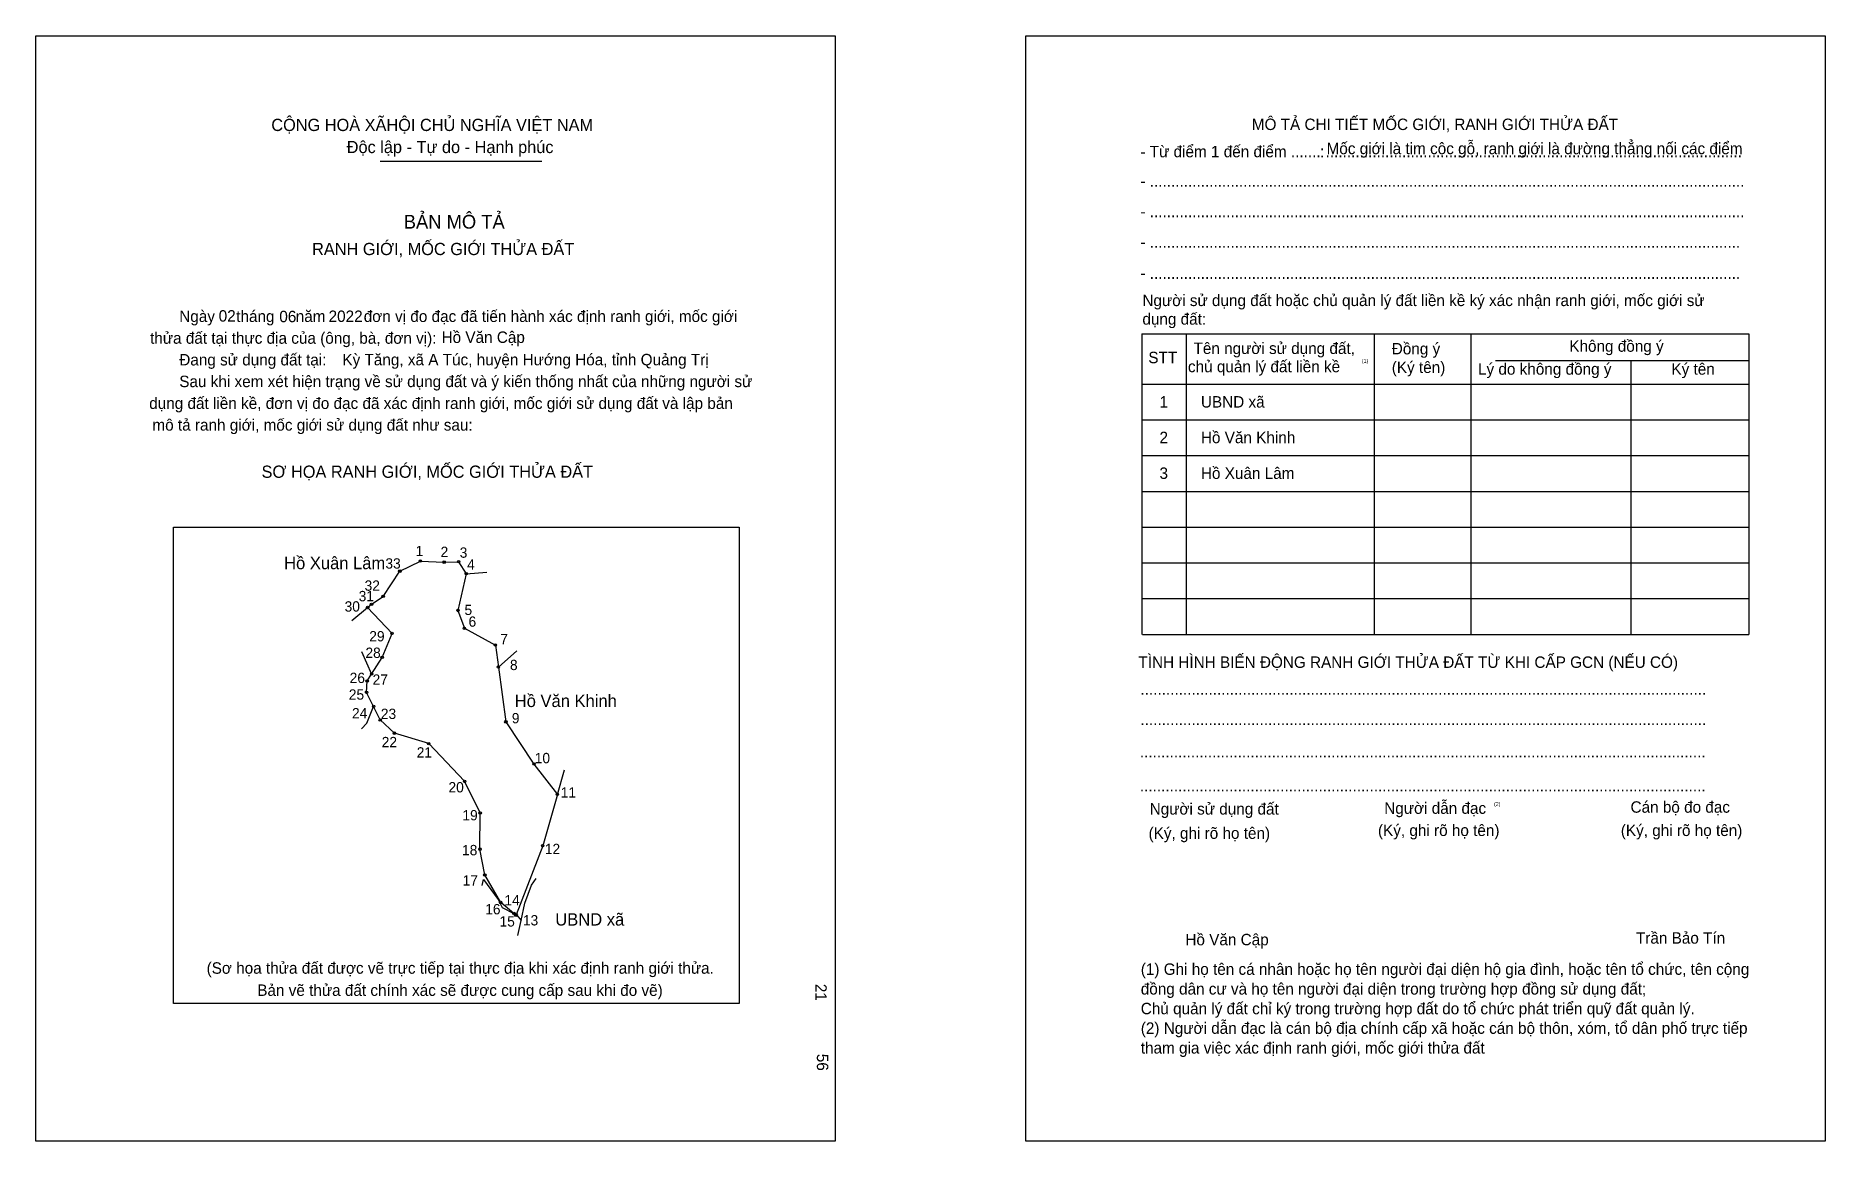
# Model space of a CAD drawing. Extents: x 547919 to 549372, y 1824201 to 1825099.
import ezdxf

# ---------------------------------------------------------------- set-up
doc = ezdxf.new("R2010")
doc.units = 0
for name, color, linetype in [('bmtKhungInTrang1', 7, 'Continuous'), ('bmtKhungInTrang2', 7, 'Continuous'), ('bmtNoiDung', 7, 'Continuous'), ('bmtTemplate', 7, 'Continuous'), ('CanhThua', 7, 'Continuous'), ('MocDinhThua', 7, 'Continuous'), ('RauThua', 7, 'Continuous'), ('SoHieuDinhThua', 7, 'Continuous'), ('TenChuLanCan', 7, 'Continuous')]:
    doc.layers.add(name, color=color, linetype=linetype)

msp = doc.modelspace()

# ---------------------------------------------------------------- linework, layer by layer
at = {"layer": 'bmtKhungInTrang1'}
msp.add_lwpolyline([(547919.3, 1825098.8), (548568.2, 1825098.8), (548568.2, 1824201.4), (547919.3, 1824201.4)], close=True, dxfattribs=at)
at = {"layer": 'bmtKhungInTrang2'}
msp.add_lwpolyline([(548722.9, 1825098.8), (549371.7, 1825098.8), (549371.7, 1824201.4), (548722.9, 1824201.4)], close=True, dxfattribs=at)
at = {"layer": 'bmtTemplate'}
for p, q in [((548198.9, 1824997.1), (548330.1, 1824997.1)), ((548853, 1824856.8), (548853, 1824612.8)), ((549005.7, 1824856.8), (549005.7, 1824612.8)), ((549084.2, 1824857.1), (549084.2, 1824612.8)), ((549309.6, 1824856.8), (549309.6, 1824612.8)), ((549104.1, 1824835.3), (549309.6, 1824835.3)), ((548817.5, 1824816.1), (549309.6, 1824816.1)), ((548817.5, 1824787.1), (549309.6, 1824787.1)), ((548817.5, 1824758), (549309.6, 1824758)), ((548817.5, 1824729), (549309.6, 1824729)), ((548817.5, 1824699.9), (549309.6, 1824699.9)), ((548817.5, 1824670.9), (549309.6, 1824670.9)), ((548817.5, 1824641.9), (549309.6, 1824641.9)), ((548817.5, 1824612.8), (549309.6, 1824612.8))]:
    msp.add_line(p, q, dxfattribs=at)
for points in [[(548817.1, 1824856.8), (549309.6, 1824856.8)], [(548817.1, 1824856.8), (548817.1, 1824612.8)], [(549213.8, 1824835), (549213.8, 1824612.8)]]:
    msp.add_lwpolyline(points, dxfattribs=at)
msp.add_lwpolyline([(548031, 1824313.2), (548031, 1824699.9), (548490.1, 1824699.9), (548490.1, 1824313.2)], close=True, dxfattribs=at)
at = {"layer": 'CanhThua'}
for p, q in [((548201.3, 1824643.7), (548214.8, 1824664.2)), ((548214.8, 1824664.2), (548231.5, 1824672.4)), ((548231.5, 1824672.4), (548250.8, 1824671.5)), ((548250.8, 1824671.5), (548262.5, 1824671.9)), ((548268.7, 1824662.1), (548262, 1824632.3)), ((548262.5, 1824671.9), (548268.7, 1824662.1)), ((548188.7, 1824634.7), (548191.8, 1824637.3)), ((548208.5, 1824613.7), (548188.7, 1824634.7)), ((548191.8, 1824637.3), (548201.3, 1824643.7)), ((548262, 1824632.3), (548267.2, 1824617.8)), ((548267.2, 1824617.8), (548292.4, 1824604.2)), ((548200.5, 1824594.2), (548208.5, 1824613.7)), ((548292.4, 1824604.2), (548294.8, 1824586.4)), ((548191.9, 1824580.7), (548200.5, 1824594.2)), ((548187.8, 1824565.8), (548188.3, 1824575.1)), ((548188.3, 1824575.1), (548191.9, 1824580.7)), ((548294.8, 1824586.4), (548300.9, 1824541.9)), ((548193.5, 1824554.4), (548187.8, 1824565.8)), ((548198.9, 1824543.4), (548193.5, 1824554.4)), ((548210.4, 1824532.7), (548198.9, 1824543.4)), ((548238.3, 1824524.2), (548210.4, 1824532.7)), ((548300.9, 1824541.9), (548323.7, 1824507.6)), ((548267.4, 1824493.6), (548238.3, 1824524.2)), ((548323.7, 1824507.6), (548342.7, 1824483)), ((548280, 1824467.9), (548267.4, 1824493.6)), ((548342.7, 1824483), (548330.8, 1824441.3)), ((548279.8, 1824438.5), (548280, 1824467.9)), ((548283.8, 1824417.6), (548279.8, 1824438.5)), ((548330.8, 1824441.3), (548309.2, 1824385.3)), ((548296.7, 1824395.2), (548283.8, 1824417.6)), ((548307.4, 1824386.3), (548296.7, 1824395.2)), ((548309, 1824384.9), (548307.4, 1824386.3)), ((548309.2, 1824385.3), (548309, 1824384.9))]:
    msp.add_line(p, q, dxfattribs=at)
at = {"layer": 'MocDinhThua'}
for centre in [(548214.8, 1824664.2), (548231.5, 1824672.4), (548250.8, 1824671.5), (548262.5, 1824671.9), (548268.7, 1824662.1), (548188.7, 1824634.7), (548191.8, 1824637.3), (548201.3, 1824643.7), (548262, 1824632.3), (548267.2, 1824617.8), (548208.5, 1824613.7), (548292.4, 1824604.2), (548200.5, 1824594.2), (548294.8, 1824586.4), (548188.3, 1824575.1), (548191.9, 1824580.7), (548187.8, 1824565.8), (548193.5, 1824554.4), (548198.9, 1824543.4), (548210.4, 1824532.7), (548300.9, 1824541.9), (548238.3, 1824524.2), (548323.7, 1824507.6), (548267.4, 1824493.6), (548342.7, 1824483), (548280, 1824467.9), (548330.8, 1824441.3), (548279.8, 1824438.5), (548283.8, 1824417.6), (548296.7, 1824395.2), (548307.4, 1824386.3), (548309, 1824384.9), (548309.2, 1824385.3)]:
    msp.add_circle(centre, 1, dxfattribs=at)
at = {"layer": 'RauThua'}
for p, q in [((548268.7, 1824662.1), (548285.3, 1824663.5)), ((548175.8, 1824624.2), (548188.7, 1824634.7)), ((548175.8, 1824624.2), (548188.7, 1824634.7)), ((548183.7, 1824598.9), (548191.9, 1824580.7)), ((548294.8, 1824586.4), (548309.9, 1824599.6)), ((548188, 1824540.8), (548193.5, 1824554.4)), ((548183.8, 1824536.2), (548188, 1824540.8)), ((548342.7, 1824483), (548348.4, 1824503)), ((548281.7, 1824409.1), (548282.7, 1824413.9)), ((548282.7, 1824413.9), (548294.7, 1824397.7)), ((548321.6, 1824409.2), (548325.5, 1824414.7)), ((548316.2, 1824394.6), (548321.6, 1824409.2)), ((548294.7, 1824397.7), (548297.9, 1824391.3)), ((548297.9, 1824391.3), (548307.4, 1824386.3)), ((548309.2, 1824385.3), (548309.8, 1824385)), ((548309.2, 1824385.3), (548309.8, 1824385)), ((548309.8, 1824385), (548313.3, 1824380.6)), ((548309.8, 1824385), (548313.3, 1824380.6)), ((548313.3, 1824380.6), (548316.2, 1824394.6)), ((548310.7, 1824368.3), (548313.3, 1824380.6))]:
    msp.add_line(p, q, dxfattribs=at)

# ---------------------------------------------------------------- texts
at = {"layer": 'bmtNoiDung'}
for s, height, p in [('02', 9.28, (548067.8, 1824866.8)), ('06', 9.28, (548117, 1824866.3)), ('2022', 9.28, (548157, 1824866.5)), ('Hồ Văn Cập', 9.28, (548248.7, 1824849.5)), ('Kỳ Tăng, xã A Túc, huyện Hướng Hóa, tỉnh Quảng Trị', 9.283, (548168.2, 1824831.3)), ('1', 9.28, (548831.4, 1824797)), ('UBND xã ', 9.28, (548865, 1824797)), ('2', 9.28, (548831.4, 1824768.1)), ('Hồ Văn Khinh ', 9.283, (548865, 1824768.1)), ('3', 9.28, (548831.4, 1824739.1)), ('Hồ Xuân Lâm ', 9.283, (548865, 1824739.1)), ('Hồ Văn Cập', 9.28, (548852.4, 1824360.5))]:
    msp.add_text(s, height=height, dxfattribs=at).set_placement(p)
for s, p in [('21', (548552, 1824329.2)), ('56', (548553.3, 1824272.4))]:
    msp.add_text(s, height=9.28, rotation=270, dxfattribs=at).set_placement(p)
at = {"layer": 'bmtTemplate'}
for s, height, p in [('CỘNG HOÀ XÃHỘI CHỦ NGHĨA VIỆT NAM', 9.902, (548110.5, 1825021.5)), ('MÔ TẢ CHI TIẾT MỐC GIỚI, RANH GIỚI THỬA ĐẤT', 9.28, (548906.3, 1825022.3)), ('Độc lập - Tự do - Hạnh phúc', 9.902, (548171.7, 1825003.6)), ('- Từ điểm 1 đến điểm .......', 9.28, (548815.9, 1825000.2)), ('Mốc giới là tim cộc gỗ, ranh giới là đường thẳng nối các điểm', 9.28, (548967, 1825002.7)), (':', 9.28, (548961.7, 1825000.2)), ('..................................................................................................', 9.28, (548966.2, 1825000.2)), ('- ............................................................................................................................................', 9.2798, (548815.9, 1824976.2)), ('BẢN MÔ TẢ', 11.14, (548218, 1824942.3)), ('- ............................................................................................................................................', 9.2798, (548815.9, 1824951.5)), ('RANH GIỚI, MỐC GIỚI THỬA ĐẤT', 9.902, (548143.6, 1824920.8)), ('- ...........................................................................................................................................', 9.2798, (548815.9, 1824926.8)), ('- ...........................................................................................................................................', 9.2798, (548815.9, 1824901.5)), ('Người sử dụng đất hoặc chủ quản lý đất liền kề ký xác nhận ranh giới, mốc giới sử', 9.28, (548817.5, 1824879.4)), ('Ngày     tháng     năm         đơn vị đo đạc đã tiến hành xác định ranh giới, mốc giới ', 9.283, (548035.8, 1824866.5)), ('dụng đất:', 9.28, (548817.5, 1824864.3)), ('thửa đất tại thực địa của (ông, bà, đơn vị):', 9.283, (548012.1, 1824848.8)), ('Tên người sử dụng đất,', 9.28, (548859, 1824840.5)), ('Đồng ý', 9.28, (549019.9, 1824840.2)), ('Không đồng ý', 9.28, (549164, 1824842.3)), ('Đang sử dụng đất tại:', 9.283, (548035.8, 1824831.2)), ('STT', 9.28, (548822.3, 1824833)), ('chủ quản lý đất liền kề', 9.28, (548854.5, 1824825.7)), ('(1)', 3.09, (548995.6, 1824833.3)), ('(Ký tên)', 9.28, (549019.9, 1824825.1)), ('Lý do không đồng ý', 9.28, (549089.9, 1824823.7)), ('Sau khi xem xét hiện trạng về sử dụng đất và ý kiến thống nhất của những người sử ', 9.283, (548035.8, 1824813.6)), ('Ký tên', 9.28, (549246.9, 1824823.7)), ('dụng đất liền kề, đơn vị đo đạc đã xác định ranh giới, mốc giới sử dụng đất và lập bản', 9.283, (548011.4, 1824795.9)), ('mô tả ranh giới, mốc giới sử dụng đất như sau:', 9.283, (548014, 1824778.3)), ('SƠ HỌA RANH GIỚI, MỐC GIỚI THỬA ĐẤT', 9.902, (548102.6, 1824740)), ('TÌNH HÌNH BIẾN ĐỘNG RANH GIỚI THỬA ĐẤT TỪ KHI CẤP GCN (NẾU CÓ)', 9.28, (548814.3, 1824585.7)), ('.....................................................................................................................................', 9.2937, (548815.9, 1824563.9)), ('.....................................................................................................................................', 9.2937, (548815.9, 1824539.2)), ('.....................................................................................................................................', 9.2937, (548815.4, 1824513.1)), ('.....................................................................................................................................', 9.2937, (548815.4, 1824485.5)), ('Người sử dụng đất', 9.28, (548823.4, 1824466.6)), ('Người dẫn đạc', 9.28, (549013.8, 1824467.2)), ('(2)', 3.09, (549102.9, 1824473.6)), ('Cán bộ đo đạc', 9.28, (549213.7, 1824468.1)), ('(Ký, ghi rõ họ tên)', 9.28, (548822.5, 1824446.9)), ('(Ký, ghi rõ họ tên)', 9.28, (549008.7, 1824449.2)), ('(Ký, ghi rõ họ tên)', 9.28, (549205.8, 1824449.2)), ('Trần Bảo Tín', 9.28, (549218.1, 1824361.8)), ('(Sơ họa thửa đất được vẽ trực tiếp tại thực địa khi xác định ranh giới thửa.', 9.283, (548058, 1824337.4)), ('(1) Ghi họ tên cá nhân hoặc họ tên người đại diện hộ gia đình, hoặc tên tổ chức, tên cộng', 9.28, (548816.2, 1824336.5)), ('Bản vẽ thửa đất chính xác sẽ được cung cấp sau khi đo vẽ)', 9.283, (548099.1, 1824319.4)), ('đồng dân cư và họ tên người đại diện trong trường hợp đồng sử dụng đất;', 9.28, (548816.2, 1824320.5)), ('Chủ quản lý đất chỉ ký trong trường hợp đất do tổ chức phát triển quỹ đất quản lý.', 9.28, (548816.2, 1824304.5)), ('(2) Người dẫn đạc là cán bộ địa chính cấp xã hoặc cán bộ thôn, xóm, tổ dân phố trực tiếp', 9.28, (548816.2, 1824288.6)), ('tham gia việc xác định ranh giới, mốc giới thửa đất', 9.28, (548816.2, 1824272.6))]:
    msp.add_text(s, height=height, dxfattribs=at).set_placement(p)
at = {"layer": 'SoHieuDinhThua'}
for s, p in [('33', (548203.1, 1824666.3)), ('1', (548227.6, 1824676.4)), ('2', (548247.9, 1824675.7)), ('3', (548263.4, 1824675.1)), ('4', (548269.4, 1824665.4)), ('31', (548181.4, 1824639.8)), ('32', (548186.2, 1824648.3)), ('30', (548170, 1824631.4)), ('5', (548267.3, 1824628.6)), ('6', (548270.6, 1824619.1)), ('28', (548186.9, 1824593.8)), ('29', (548190, 1824607.2)), ('7', (548296.3, 1824604.8)), ('8', (548304.2, 1824583.9)), ('26', (548174.1, 1824573.4)), ('27', (548192.7, 1824572)), ('25', (548173.4, 1824559.9)), ('24', (548176, 1824544.7)), ('23', (548199.4, 1824544.2)), ('9', (548305.7, 1824540.7)), ('22', (548200.1, 1824521.3)), ('21', (548228.5, 1824512.9)), ('10', (548324.3, 1824508.3)), ('20', (548254.3, 1824484.6)), ('11', (548345.4, 1824480.4)), ('19', (548265.6, 1824461.9)), ('18', (548265.3, 1824433.6)), ('12', (548332.5, 1824434.5)), ('17', (548265.8, 1824409)), ('14', (548299.7, 1824392.9)), ('16', (548284.1, 1824385.6)), ('15', (548295.7, 1824375.7)), ('13', (548314.7, 1824376.6))]:
    msp.add_text(s, height=8.36, dxfattribs=at).set_placement(p)
at = {"layer": 'TenChuLanCan'}
for s, height, p in [('Hồ Xuân Lâm', 10.036, (548120.9, 1824665.8)), ('Hồ Văn Khinh', 10.036, (548308.1, 1824553.9)), ('UBND xã', 10.04, (548341, 1824376.5))]:
    msp.add_text(s, height=height, dxfattribs=at).set_placement(p)

doc.saveas('drawing.dxf')
